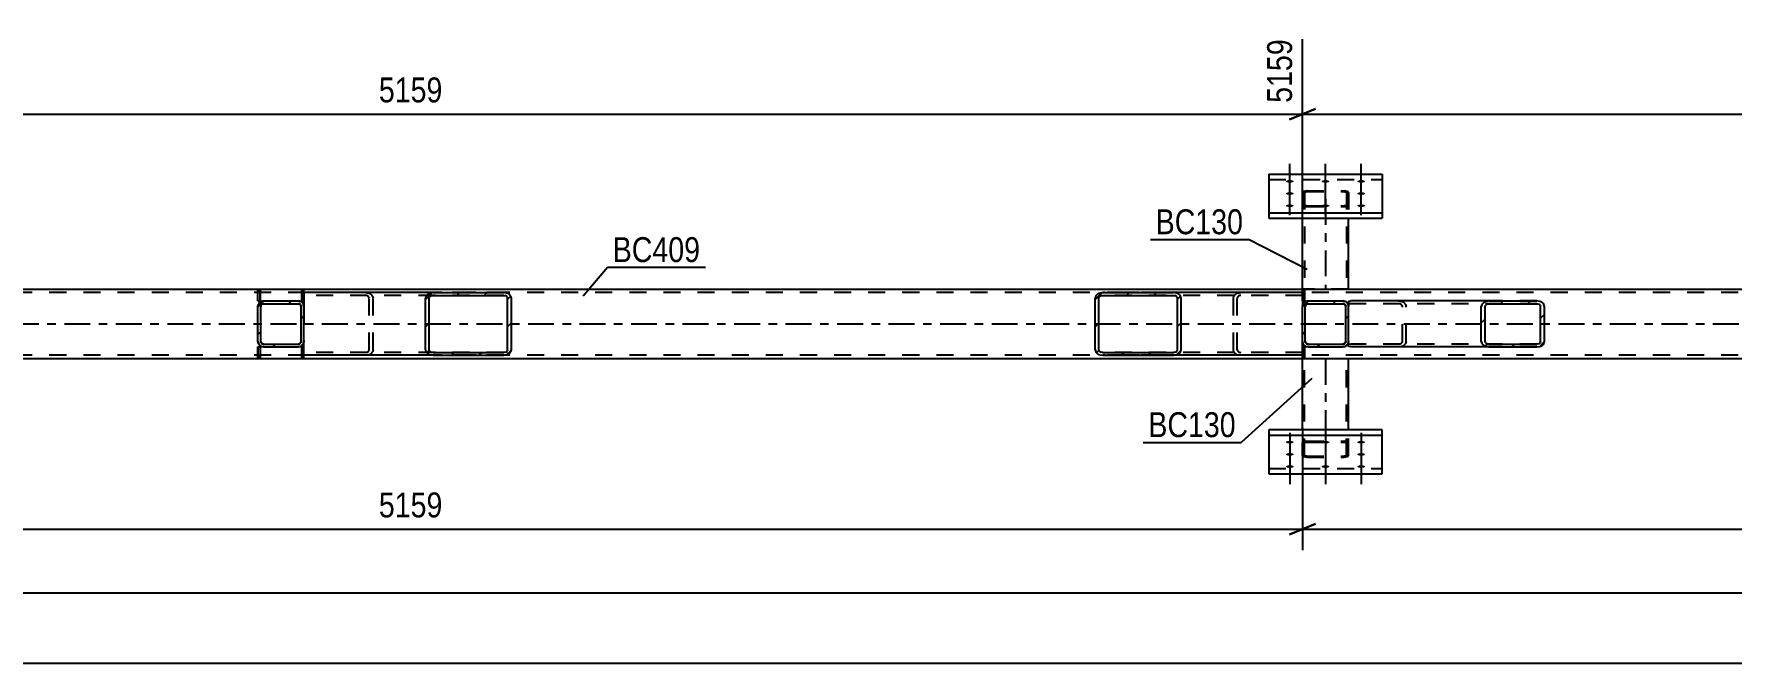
# Model space of a CAD drawing. Header units: millimetres. Extents: x -55 to 786, y -436 to 158.
# Drawn here: x 59.2 to 254.1, y -247.9 to -175.7 of the extents above; entities that cross this region are included whole.
import ezdxf

# ---------------------------------------------------------------- set-up
doc = ezdxf.new("R2010")
doc.units = ezdxf.units.MM
doc.linetypes.add('DXK_LINE_DOT2', pattern=[3.9198, 1.9599, -1.9599])
doc.linetypes.add('DXK_LINE_DOT3', pattern=[5.9187, 2.979, -0.9799, 0.9799, -0.9799])
doc.styles.add('Arial Narrow', font='ARIALN.TTF', dxfattribs={"height": 0.2})

# ---------------------------------------------------------------- blocks, each defined once
blk = doc.blocks.new('Part-761543994-2800 - 2646')
at = {"color": 2, "linetype": 'Continuous'}
for p, q in [((204.9, -221.1), (204.9, -212.95)), ((210.18, -221.1), (210.18, -212.95))]:
    blk.add_line(p, q, dxfattribs=at)
at = {"color": 7, "linetype": 'DXK_LINE_DOT2'}
for p, q in [((210.18, -212.95), (204.9, -212.95)), ((205.14, -224.07), (205.14, -212.95)), ((209.94, -224.07), (209.94, -212.95)), ((204.9, -221.1), (204.9, -224.07)), ((210.18, -224.07), (210.18, -221.1)), ((204.94, -222.53), (204.9, -222.59)), ((204.9, -224.07), (204.9, -222.59)), ((204.9, -224.07), (204.94, -224.13)), ((205.04, -222.47), (204.94, -222.53)), ((204.94, -224.13), (205.04, -224.18)), ((205.2, -222.44), (205.04, -222.47)), ((205.04, -224.18), (205.2, -224.22)), ((205.14, -222.59), (205.16, -222.56)), ((205.16, -224.1), (205.14, -224.07)), ((205.16, -222.56), (205.21, -222.53)), ((205.21, -224.12), (205.16, -224.1)), ((205.38, -222.42), (205.2, -222.44)), ((205.21, -222.53), (205.29, -222.51)), ((205.29, -224.14), (205.21, -224.12)), ((205.29, -222.51), (205.38, -222.51)), ((205.38, -224.15), (205.29, -224.14)), ((205.38, -222.42), (209.7, -222.42)), ((205.38, -222.51), (209.7, -222.51)), ((205.38, -224.15), (209.7, -224.15)), ((209.88, -222.44), (209.7, -222.42)), ((209.7, -222.51), (209.79, -222.51)), ((209.79, -224.14), (209.7, -224.15)), ((209.79, -222.51), (209.87, -222.53)), ((209.87, -224.12), (209.79, -224.14)), ((209.87, -222.53), (209.92, -222.56)), ((209.92, -224.1), (209.87, -224.12)), ((210.04, -222.47), (209.88, -222.44)), ((209.88, -224.22), (210.04, -224.18)), ((209.92, -222.56), (209.94, -222.59)), ((209.94, -224.07), (209.92, -224.1)), ((210.14, -222.53), (210.04, -222.47)), ((210.04, -224.18), (210.14, -224.13)), ((210.18, -222.59), (210.14, -222.53)), ((210.14, -224.13), (210.18, -224.07)), ((205.2, -224.22), (205.38, -224.23)), ((205.38, -224.23), (209.7, -224.23)), ((209.7, -224.23), (209.88, -224.22))]:
    blk.add_line(p, q, dxfattribs=at)
at = {"color": 7, "linetype": 'DXK_LINE_DOT3'}
blk.add_line((207.54, -212.95), (207.54, -223.33), dxfattribs=at)
blk = doc.blocks.new('Part-761543994-2736 - 2646')
at = {"color": 2, "linetype": 'Continuous'}
for p, q in [((204.9, -211.59), (204.9, -211.59)), ((204.9, -211.59), (204.9, -212.79)), ((204.9, -211.59), (205.14, -211.59)), ((205.14, -211.59), (205.14, -211.59)), ((205.14, -211.59), (205.14, -212.79)), ((205.14, -212.79), (204.9, -212.79)), ((205.14, -212.79), (205.14, -212.79))]:
    blk.add_line(p, q, dxfattribs=at)
at = {"color": 7, "linetype": 'DXK_LINE_DOT2'}
for p, q in [((204.9, -212.79), (204.9, -211.59)), ((205.14, -211.59), (205.14, -212.79))]:
    blk.add_line(p, q, dxfattribs=at)
blk = doc.blocks.new('Part-761543994-2728 - 2646')
at = {"color": 2, "linetype": 'Continuous'}
for p, q in [((84.9, -205.11), (84.9, -205.11)), ((84.9, -205.11), (85.14, -205.11)), ((84.9, -206.31), (84.9, -205.11)), ((84.9, -206.31), (85.14, -206.31)), ((85.14, -205.11), (85.14, -205.11)), ((85.14, -206.31), (85.14, -205.11)), ((85.14, -206.31), (85.14, -206.31))]:
    blk.add_line(p, q, dxfattribs=at)
at = {"color": 7, "linetype": 'DXK_LINE_DOT2'}
for p, q in [((84.9, -206.31), (84.9, -205.11)), ((85.14, -205.11), (85.14, -206.31)), ((85.14, -206.31), (85.14, -206.31))]:
    blk.add_line(p, q, dxfattribs=at)
blk = doc.blocks.new('Part-761543994-2664 - 2646')
at = {"color": 2, "linetype": 'Continuous'}
for p, q in [((44.9, -204.95), (666.54, -204.95)), ((661.74, -212.95), (44.9, -212.95))]:
    blk.add_line(p, q, dxfattribs=at)
at = {"color": 7, "linetype": 'DXK_LINE_DOT2'}
for p, q in [((666.54, -205.35), (44.9, -205.35)), ((666.54, -212.55), (44.9, -212.55))]:
    blk.add_line(p, q, dxfattribs=at)
at = {"color": 7, "linetype": 'DXK_LINE_DOT3'}
blk.add_line((44.9, -208.95), (666.54, -208.95), dxfattribs=at)
blk = doc.blocks.new('Part-761543994-2737 - 2646')
at = {"color": 2, "linetype": 'Continuous'}
for p, q in [((204.9, -205.11), (204.9, -205.11)), ((204.9, -205.11), (205.14, -205.11)), ((204.9, -206.31), (204.9, -205.11)), ((204.9, -206.31), (205.14, -206.31)), ((205.14, -205.11), (205.14, -205.11)), ((205.14, -206.31), (205.14, -205.11)), ((205.14, -206.31), (205.14, -206.31))]:
    blk.add_line(p, q, dxfattribs=at)
at = {"color": 7, "linetype": 'DXK_LINE_DOT2'}
for p, q in [((204.9, -206.31), (204.9, -205.11)), ((205.14, -205.11), (205.14, -206.31)), ((205.14, -206.31), (205.14, -206.31))]:
    blk.add_line(p, q, dxfattribs=at)
blk = doc.blocks.new('Bolt-761543994-2748 - 2646')
at = {"linetype": 'Continuous'}
for points in [[(203.44, -222.38), (203.53, -222.38), (203.62, -222.39), (203.7, -222.41), (203.77, -222.43), (203.82, -222.45), (203.86, -222.48), (203.88, -222.51), (203.88, -222.54), (203.86, -222.57), (203.82, -222.6), (203.77, -222.63), (203.7, -222.65), (203.62, -222.66), (203.53, -222.67), (203.44, -222.68), (203.35, -222.67), (203.26, -222.66), (203.18, -222.65), (203.11, -222.63), (203.06, -222.6), (203.02, -222.57), (203, -222.54), (203, -222.51), (203.02, -222.48), (203.06, -222.45), (203.11, -222.43), (203.18, -222.41), (203.26, -222.39), (203.35, -222.38)], [(203.44, -223.78), (203.53, -223.78), (203.62, -223.79), (203.7, -223.81), (203.77, -223.83), (203.82, -223.85), (203.86, -223.88), (203.88, -223.91), (203.88, -223.94), (203.86, -223.98), (203.82, -224), (203.77, -224.03), (203.7, -224.05), (203.62, -224.07), (203.53, -224.08), (203.44, -224.08), (203.35, -224.08), (203.26, -224.07), (203.18, -224.05), (203.11, -224.03), (203.06, -224), (203.02, -223.98), (203, -223.94), (203, -223.91), (203.02, -223.88), (203.06, -223.85), (203.11, -223.83), (203.18, -223.81), (203.26, -223.79), (203.35, -223.78)], [(207.54, -222.38), (207.63, -222.38), (207.72, -222.39), (207.8, -222.41), (207.87, -222.43), (207.92, -222.45), (207.96, -222.48), (207.98, -222.51), (207.98, -222.54), (207.96, -222.57), (207.92, -222.6), (207.87, -222.63), (207.8, -222.65), (207.72, -222.66), (207.63, -222.67), (207.54, -222.68), (207.45, -222.67), (207.36, -222.66), (207.28, -222.65), (207.21, -222.63), (207.16, -222.6), (207.12, -222.57), (207.1, -222.54), (207.1, -222.51), (207.12, -222.48), (207.16, -222.45), (207.21, -222.43), (207.28, -222.41), (207.36, -222.39), (207.45, -222.38)], [(211.64, -222.38), (211.73, -222.38), (211.82, -222.39), (211.9, -222.41), (211.97, -222.43), (212.02, -222.45), (212.06, -222.48), (212.08, -222.51), (212.08, -222.54), (212.06, -222.57), (212.02, -222.6), (211.97, -222.63), (211.9, -222.65), (211.82, -222.66), (211.73, -222.67), (211.64, -222.68), (211.55, -222.67), (211.46, -222.66), (211.38, -222.65), (211.31, -222.63), (211.26, -222.6), (211.22, -222.57), (211.2, -222.54), (211.2, -222.51), (211.22, -222.48), (211.26, -222.45), (211.31, -222.43), (211.38, -222.41), (211.46, -222.39), (211.55, -222.38)], [(211.64, -223.78), (211.73, -223.78), (211.82, -223.79), (211.9, -223.81), (211.97, -223.83), (212.02, -223.85), (212.06, -223.88), (212.08, -223.91), (212.08, -223.94), (212.06, -223.98), (212.02, -224), (211.97, -224.03), (211.9, -224.05), (211.82, -224.07), (211.73, -224.08), (211.64, -224.08), (211.55, -224.08), (211.46, -224.07), (211.38, -224.05), (211.31, -224.03), (211.26, -224), (211.22, -223.98), (211.2, -223.94), (211.2, -223.91), (211.22, -223.88), (211.26, -223.85), (211.31, -223.83), (211.38, -223.81), (211.46, -223.79), (211.55, -223.78)], [(203.44, -225.18), (203.53, -225.18), (203.62, -225.19), (203.7, -225.21), (203.77, -225.23), (203.82, -225.26), (203.86, -225.28), (203.88, -225.32), (203.88, -225.35), (203.86, -225.38), (203.82, -225.41), (203.77, -225.43), (203.7, -225.45), (203.62, -225.47), (203.53, -225.48), (203.44, -225.48), (203.35, -225.48), (203.26, -225.47), (203.18, -225.45), (203.11, -225.43), (203.06, -225.41), (203.02, -225.38), (203, -225.35), (203, -225.32), (203.02, -225.28), (203.06, -225.26), (203.11, -225.23), (203.18, -225.21), (203.26, -225.19), (203.35, -225.18)], [(207.54, -225.18), (207.63, -225.18), (207.72, -225.19), (207.8, -225.21), (207.87, -225.23), (207.92, -225.26), (207.96, -225.28), (207.98, -225.32), (207.98, -225.35), (207.96, -225.38), (207.92, -225.41), (207.87, -225.43), (207.8, -225.45), (207.72, -225.47), (207.63, -225.48), (207.54, -225.48), (207.45, -225.48), (207.36, -225.47), (207.28, -225.45), (207.21, -225.43), (207.16, -225.41), (207.12, -225.38), (207.1, -225.35), (207.1, -225.32), (207.12, -225.28), (207.16, -225.26), (207.21, -225.23), (207.28, -225.21), (207.36, -225.19), (207.45, -225.18)], [(211.64, -225.18), (211.73, -225.18), (211.82, -225.19), (211.9, -225.21), (211.97, -225.23), (212.02, -225.26), (212.06, -225.28), (212.08, -225.32), (212.08, -225.35), (212.06, -225.38), (212.02, -225.41), (211.97, -225.43), (211.9, -225.45), (211.82, -225.47), (211.73, -225.48), (211.64, -225.48), (211.55, -225.48), (211.46, -225.47), (211.38, -225.45), (211.31, -225.43), (211.26, -225.41), (211.22, -225.38), (211.2, -225.35), (211.2, -225.32), (211.22, -225.28), (211.26, -225.26), (211.31, -225.23), (211.38, -225.21), (211.46, -225.19), (211.55, -225.18)]]:
    blk.add_hatch(color=1, dxfattribs=at).paths.add_polyline_path(points)
at = {"color": 1, "linetype": 'Continuous'}
for p, q in [((203.44, -221.44), (203.44, -224.56)), ((207.54, -221.44), (207.54, -224.56)), ((211.64, -221.44), (211.64, -224.56)), ((203.44, -222.84), (203.44, -225.96)), ((211.64, -222.84), (211.64, -225.96)), ((203.44, -224.24), (203.44, -227.36)), ((207.54, -224.24), (207.54, -227.36)), ((211.64, -224.24), (211.64, -227.36))]:
    blk.add_line(p, q, dxfattribs=at)
blk = doc.blocks.new('Part-761543994-2764 - 2646')
at = {"linetype": 'Continuous'}
h = blk.add_hatch(dxfattribs=at)
h.set_pattern_fill('', scale=0.7, style=0, pattern_type=0)
h.set_pattern_definition([(45, (89.7856, -211.5457), (-1.57154, 1.57154), [])])
h.paths.add_polyline_path([(89.54, -211.59), (89.79, -211.55), (89.99, -211.41), (90.13, -211.2), (90.18, -210.95), (90.18, -206.95), (90.13, -206.71), (89.99, -206.5), (89.79, -206.36), (89.54, -206.31), (85.54, -206.31), (85.3, -206.36), (85.09, -206.5), (84.95, -206.71), (84.9, -206.95), (84.9, -210.95), (84.95, -211.2), (85.09, -211.41), (85.3, -211.55), (85.54, -211.59)])
h.paths.add_polyline_path([(85.42, -211.25), (85.31, -211.18), (85.24, -211.08), (85.22, -210.95), (85.22, -206.95), (85.24, -206.83), (85.31, -206.73), (85.42, -206.66), (85.54, -206.63), (89.54, -206.63), (89.66, -206.66), (89.77, -206.73), (89.84, -206.83), (89.86, -206.95), (89.86, -210.95), (89.84, -211.08), (89.77, -211.18), (89.66, -211.25), (89.54, -211.27), (85.54, -211.27)])
at = {"color": 7, "linetype": 'DXK_LINE_DOT2'}
for p, q in [((85.3, -206.36), (85.54, -206.31)), ((85.54, -206.63), (85.42, -206.66)), ((85.54, -206.31), (89.54, -206.31)), ((85.54, -206.63), (89.54, -206.63)), ((89.54, -206.31), (89.79, -206.36)), ((89.66, -206.66), (89.54, -206.63)), ((84.9, -206.95), (84.95, -206.71)), ((84.9, -210.95), (84.9, -206.95)), ((85.24, -206.83), (85.22, -206.95)), ((85.22, -210.95), (85.22, -206.95)), ((89.86, -206.95), (89.84, -206.83)), ((89.86, -210.95), (89.86, -206.95)), ((90.13, -206.71), (90.18, -206.95)), ((90.18, -210.95), (90.18, -206.95)), ((84.95, -211.2), (84.9, -210.95)), ((85.22, -210.95), (85.24, -211.08)), ((85.54, -211.59), (85.3, -211.55)), ((85.42, -211.25), (85.54, -211.27)), ((85.54, -211.27), (89.54, -211.27)), ((85.54, -211.59), (89.54, -211.59)), ((89.54, -211.27), (89.66, -211.25)), ((89.79, -211.55), (89.54, -211.59)), ((89.84, -211.08), (89.86, -210.95)), ((90.18, -210.95), (90.13, -211.2))]:
    blk.add_line(p, q, dxfattribs=at)
at = {"color": 2, "linetype": 'Continuous'}
for p, q in [((85.54, -206.31), (85.3, -206.36)), ((85.42, -206.66), (85.54, -206.63)), ((85.54, -206.31), (89.54, -206.31)), ((85.54, -206.63), (89.54, -206.63)), ((89.79, -206.36), (89.54, -206.31)), ((89.54, -206.63), (89.66, -206.66)), ((84.95, -206.71), (84.9, -206.95)), ((84.9, -210.95), (84.9, -206.95)), ((85.22, -206.95), (85.24, -206.83)), ((85.22, -210.95), (85.22, -206.95)), ((89.84, -206.83), (89.86, -206.95)), ((89.86, -210.95), (89.86, -206.95)), ((90.18, -206.95), (90.13, -206.71)), ((90.18, -210.95), (90.18, -206.95)), ((84.9, -210.95), (84.95, -211.2)), ((85.24, -211.08), (85.22, -210.95)), ((85.3, -211.55), (85.54, -211.59)), ((85.54, -211.27), (85.42, -211.25)), ((85.54, -211.27), (89.54, -211.27)), ((85.54, -211.59), (89.54, -211.59)), ((89.66, -211.25), (89.54, -211.27)), ((89.54, -211.59), (89.79, -211.55)), ((89.86, -210.95), (89.84, -211.08)), ((90.13, -211.2), (90.18, -210.95))]:
    blk.add_line(p, q, dxfattribs=at)
at = {"color": 7, "linetype": 'DXK_LINE_DOT2'}
for centre, radius, start, end in [((85.54, -206.95), 0.64, 112.5, 157.5), ((85.54, -206.95), 0.32, 112.5, 157.5), ((89.54, -206.95), 0.32, 22.5, 67.5), ((89.54, -206.95), 0.64, 22.5, 67.5), ((85.54, -210.95), 0.64, 202.5, 247.5), ((85.54, -210.95), 0.32, 202.5, 247.5), ((89.54, -210.95), 0.32, 292.5, 337.5), ((89.54, -210.95), 0.64, 292.5, 337.5)]:
    blk.add_arc(centre, radius, start, end, dxfattribs=at)
at = {"color": 2, "linetype": 'Continuous'}
for centre, radius, start, end in [((85.54, -206.95), 0.64, 112.5, 157.5), ((85.54, -206.95), 0.32, 112.5, 157.5), ((89.54, -206.95), 0.32, 22.5, 67.5), ((89.54, -206.95), 0.64, 22.5, 67.5), ((85.54, -210.95), 0.64, 202.5, 247.5), ((85.54, -210.95), 0.32, 202.5, 247.5), ((89.54, -210.95), 0.32, 292.5, 337.5), ((89.54, -210.95), 0.64, 292.5, 337.5)]:
    blk.add_arc(centre, radius, start, end, dxfattribs=at)
blk = doc.blocks.new('Part-761543994-2765 - 2646')
at = {"linetype": 'Continuous'}
h = blk.add_hatch(dxfattribs=at)
h.set_pattern_fill('', scale=0.7, style=0, pattern_type=0)
h.set_pattern_definition([(45, (209.7856, -211.5457), (-1.57154, 1.57154), [])])
h.paths.add_polyline_path([(209.54, -211.59), (209.79, -211.55), (209.99, -211.41), (210.13, -211.2), (210.18, -210.95), (210.18, -206.95), (210.13, -206.71), (209.99, -206.5), (209.79, -206.36), (209.54, -206.31), (205.54, -206.31), (205.3, -206.36), (205.09, -206.5), (204.95, -206.71), (204.9, -206.95), (204.9, -210.95), (204.95, -211.2), (205.09, -211.41), (205.3, -211.55), (205.54, -211.59)])
h.paths.add_polyline_path([(205.42, -211.25), (205.31, -211.18), (205.24, -211.08), (205.22, -210.95), (205.22, -206.95), (205.24, -206.83), (205.31, -206.73), (205.42, -206.66), (205.54, -206.63), (209.54, -206.63), (209.66, -206.66), (209.77, -206.73), (209.84, -206.83), (209.86, -206.95), (209.86, -210.95), (209.84, -211.08), (209.77, -211.18), (209.66, -211.25), (209.54, -211.27), (205.54, -211.27)])
at = {"color": 7, "linetype": 'DXK_LINE_DOT2'}
for p, q in [((205.3, -206.36), (205.54, -206.31)), ((205.54, -206.63), (205.42, -206.66)), ((205.54, -206.31), (209.54, -206.31)), ((205.54, -206.63), (209.54, -206.63)), ((209.54, -206.31), (209.79, -206.36)), ((209.66, -206.66), (209.54, -206.63)), ((204.9, -206.95), (204.95, -206.71)), ((204.9, -210.95), (204.9, -206.95)), ((205.24, -206.83), (205.22, -206.95)), ((205.22, -210.95), (205.22, -206.95)), ((209.86, -206.95), (209.84, -206.83)), ((209.86, -210.95), (209.86, -206.95)), ((210.13, -206.71), (210.18, -206.95)), ((210.18, -210.95), (210.18, -206.95)), ((204.95, -211.2), (204.9, -210.95)), ((205.22, -210.95), (205.24, -211.08)), ((205.54, -211.59), (205.3, -211.55)), ((205.42, -211.25), (205.54, -211.27)), ((205.54, -211.27), (209.54, -211.27)), ((205.54, -211.59), (209.54, -211.59)), ((209.54, -211.27), (209.66, -211.25)), ((209.79, -211.55), (209.54, -211.59)), ((209.84, -211.08), (209.86, -210.95)), ((210.18, -210.95), (210.13, -211.2))]:
    blk.add_line(p, q, dxfattribs=at)
at = {"color": 2, "linetype": 'Continuous'}
for p, q in [((205.54, -206.31), (205.3, -206.36)), ((205.42, -206.66), (205.54, -206.63)), ((205.54, -206.31), (209.54, -206.31)), ((205.54, -206.63), (209.54, -206.63)), ((209.79, -206.36), (209.54, -206.31)), ((209.54, -206.63), (209.66, -206.66)), ((204.95, -206.71), (204.9, -206.95)), ((204.9, -210.95), (204.9, -206.95)), ((205.22, -206.95), (205.24, -206.83)), ((205.22, -210.95), (205.22, -206.95)), ((209.84, -206.83), (209.86, -206.95)), ((209.86, -210.95), (209.86, -206.95)), ((210.18, -206.95), (210.13, -206.71)), ((210.18, -210.95), (210.18, -206.95)), ((204.9, -210.95), (204.95, -211.2)), ((205.24, -211.08), (205.22, -210.95)), ((205.3, -211.55), (205.54, -211.59)), ((205.54, -211.27), (205.42, -211.25)), ((205.54, -211.27), (209.54, -211.27)), ((205.54, -211.59), (209.54, -211.59)), ((209.66, -211.25), (209.54, -211.27)), ((209.54, -211.59), (209.79, -211.55)), ((209.86, -210.95), (209.84, -211.08)), ((210.13, -211.2), (210.18, -210.95))]:
    blk.add_line(p, q, dxfattribs=at)
at = {"color": 7, "linetype": 'DXK_LINE_DOT2'}
for centre, radius, start, end in [((205.54, -206.95), 0.64, 112.5, 157.5), ((205.54, -206.95), 0.32, 112.5, 157.5), ((209.54, -206.95), 0.32, 22.5, 67.5), ((209.54, -206.95), 0.64, 22.5, 67.5), ((205.54, -210.95), 0.64, 202.5, 247.5), ((205.54, -210.95), 0.32, 202.5, 247.5), ((209.54, -210.95), 0.32, 292.5, 337.5), ((209.54, -210.95), 0.64, 292.5, 337.5)]:
    blk.add_arc(centre, radius, start, end, dxfattribs=at)
at = {"color": 2, "linetype": 'Continuous'}
for centre, radius, start, end in [((205.54, -206.95), 0.64, 112.5, 157.5), ((205.54, -206.95), 0.32, 112.5, 157.5), ((209.54, -206.95), 0.32, 22.5, 67.5), ((209.54, -206.95), 0.64, 22.5, 67.5), ((205.54, -210.95), 0.64, 202.5, 247.5), ((205.54, -210.95), 0.32, 202.5, 247.5), ((209.54, -210.95), 0.32, 292.5, 337.5), ((209.54, -210.95), 0.64, 292.5, 337.5)]:
    blk.add_arc(centre, radius, start, end, dxfattribs=at)
blk = doc.blocks.new('Part-761543994-2774 - 2646')
at = {"color": 7, "linetype": 'DXK_LINE_DOT2'}
for p, q in [((204.94, -193.78), (204.9, -193.84)), ((204.9, -193.84), (204.9, -196.8)), ((205.04, -193.73), (204.94, -193.78)), ((205.2, -193.69), (205.04, -193.73)), ((205.14, -193.84), (205.16, -193.81)), ((205.14, -193.84), (205.14, -204.95)), ((205.16, -193.81), (205.21, -193.78)), ((205.38, -193.68), (205.2, -193.69)), ((205.21, -193.78), (205.29, -193.77)), ((205.29, -193.77), (205.38, -193.76)), ((205.38, -193.68), (209.7, -193.68)), ((205.38, -193.76), (209.7, -193.76)), ((209.88, -193.69), (209.7, -193.68)), ((209.7, -193.76), (209.79, -193.77)), ((209.79, -193.77), (209.87, -193.78)), ((209.87, -193.78), (209.92, -193.81)), ((210.04, -193.73), (209.88, -193.69)), ((209.92, -193.81), (209.94, -193.84)), ((209.94, -193.84), (209.94, -204.95)), ((210.14, -193.78), (210.04, -193.73)), ((210.18, -193.84), (210.14, -193.78)), ((210.18, -193.84), (210.18, -196.8)), ((204.9, -195.32), (204.94, -195.38)), ((204.94, -195.38), (205.04, -195.44)), ((205.04, -195.44), (205.2, -195.47)), ((205.16, -195.35), (205.14, -195.32)), ((205.21, -195.38), (205.16, -195.35)), ((205.2, -195.47), (205.38, -195.48)), ((205.29, -195.4), (205.21, -195.38)), ((205.38, -195.4), (205.29, -195.4)), ((205.38, -195.4), (209.7, -195.4)), ((205.38, -195.48), (209.7, -195.48)), ((209.79, -195.4), (209.7, -195.4)), ((209.7, -195.48), (209.88, -195.47)), ((209.87, -195.38), (209.79, -195.4)), ((209.92, -195.35), (209.87, -195.38)), ((209.88, -195.47), (210.04, -195.44)), ((209.94, -195.32), (209.92, -195.35)), ((210.04, -195.44), (210.14, -195.38)), ((210.14, -195.38), (210.18, -195.32)), ((210.18, -204.95), (204.9, -204.95))]:
    blk.add_line(p, q, dxfattribs=at)
at = {"color": 7, "linetype": 'DXK_LINE_DOT3'}
blk.add_line((207.54, -194.58), (207.54, -204.95), dxfattribs=at)
at = {"color": 2, "linetype": 'Continuous'}
for p, q in [((204.9, -204.95), (204.9, -196.8)), ((210.18, -204.95), (210.18, -196.8))]:
    blk.add_line(p, q, dxfattribs=at)
blk = doc.blocks.new('Part-761543994-2834 - 2646')
at = {"color": 2, "linetype": 'Continuous'}
for p, q in [((201.04, -191.76), (214.04, -191.76)), ((201.04, -191.76), (201.04, -196.8)), ((214.04, -191.76), (214.04, -196.8)), ((201.04, -196.2), (214.04, -196.2)), ((201.04, -196.8), (214.04, -196.8))]:
    blk.add_line(p, q, dxfattribs=at)
at = {"color": 7, "linetype": 'DXK_LINE_DOT2'}
blk.add_line((201.04, -192.36), (214.04, -192.36), dxfattribs=at)
blk = doc.blocks.new('Part-761543994-2729 - 2646')
at = {"color": 2, "linetype": 'Continuous'}
for p, q in [((84.9, -211.59), (84.9, -211.59)), ((84.9, -211.59), (84.9, -212.79)), ((84.9, -211.59), (85.14, -211.59)), ((85.14, -211.59), (85.14, -211.59)), ((85.14, -211.59), (85.14, -212.79)), ((85.14, -212.79), (84.9, -212.79)), ((85.14, -212.79), (85.14, -212.79))]:
    blk.add_line(p, q, dxfattribs=at)
at = {"color": 7, "linetype": 'DXK_LINE_DOT2'}
for p, q in [((84.9, -212.79), (84.9, -211.59)), ((85.14, -211.59), (85.14, -212.79))]:
    blk.add_line(p, q, dxfattribs=at)
blk = doc.blocks.new('Part-761543994-2730 - 2646')
at = {"color": 2, "linetype": 'Continuous'}
for p, q in [((89.94, -212.79), (89.94, -211.59)), ((90.18, -211.59), (89.94, -211.59)), ((89.94, -212.79), (89.94, -211.59)), ((90.18, -212.79), (90.18, -211.59)), ((90.18, -212.79), (89.94, -212.79))]:
    blk.add_line(p, q, dxfattribs=at)
at = {"color": 7, "linetype": 'DXK_LINE_DOT2'}
for p, q in [((89.94, -211.59), (89.94, -211.59)), ((90.18, -212.79), (90.18, -211.59)), ((89.94, -212.79), (89.94, -212.79))]:
    blk.add_line(p, q, dxfattribs=at)
blk = doc.blocks.new('Part-761543994-2731 - 2646')
at = {"color": 2, "linetype": 'Continuous'}
for p, q in [((90.18, -205.11), (89.94, -205.11)), ((89.94, -206.31), (89.94, -205.11)), ((89.94, -206.31), (89.94, -205.11)), ((90.18, -206.31), (89.94, -206.31)), ((90.18, -206.31), (90.18, -205.11))]:
    blk.add_line(p, q, dxfattribs=at)
at = {"color": 7, "linetype": 'DXK_LINE_DOT2'}
for p, q in [((89.94, -205.11), (89.94, -205.11)), ((89.94, -206.31), (89.94, -206.31)), ((90.18, -206.31), (90.18, -205.11))]:
    blk.add_line(p, q, dxfattribs=at)
blk = doc.blocks.new('Bolt-761543994-2753 - 2646')
at = {"linetype": 'Continuous'}
for points in [[(203.44, -192.73), (203.35, -192.72), (203.26, -192.72), (203.18, -192.7), (203.11, -192.68), (203.06, -192.65), (203.02, -192.62), (203, -192.59), (203, -192.56), (203.02, -192.53), (203.06, -192.5), (203.11, -192.48), (203.18, -192.46), (203.26, -192.44), (203.35, -192.43), (203.44, -192.43), (203.53, -192.43), (203.62, -192.44), (203.7, -192.46), (203.77, -192.48), (203.82, -192.5), (203.86, -192.53), (203.88, -192.56), (203.88, -192.59), (203.86, -192.62), (203.82, -192.65), (203.77, -192.68), (203.7, -192.7), (203.62, -192.72), (203.53, -192.72)], [(207.54, -192.73), (207.45, -192.72), (207.36, -192.72), (207.28, -192.7), (207.21, -192.68), (207.16, -192.65), (207.12, -192.62), (207.1, -192.59), (207.1, -192.56), (207.12, -192.53), (207.16, -192.5), (207.21, -192.48), (207.28, -192.46), (207.36, -192.44), (207.45, -192.43), (207.54, -192.43), (207.63, -192.43), (207.72, -192.44), (207.8, -192.46), (207.87, -192.48), (207.92, -192.5), (207.96, -192.53), (207.98, -192.56), (207.98, -192.59), (207.96, -192.62), (207.92, -192.65), (207.87, -192.68), (207.8, -192.7), (207.72, -192.72), (207.63, -192.72)], [(211.64, -192.73), (211.55, -192.72), (211.46, -192.72), (211.38, -192.7), (211.31, -192.68), (211.26, -192.65), (211.22, -192.62), (211.2, -192.59), (211.2, -192.56), (211.22, -192.53), (211.26, -192.5), (211.31, -192.48), (211.38, -192.46), (211.46, -192.44), (211.55, -192.43), (211.64, -192.43), (211.73, -192.43), (211.82, -192.44), (211.9, -192.46), (211.97, -192.48), (212.02, -192.5), (212.06, -192.53), (212.08, -192.56), (212.08, -192.59), (212.06, -192.62), (212.02, -192.65), (211.97, -192.68), (211.9, -192.7), (211.82, -192.72), (211.73, -192.72)], [(203.44, -194.13), (203.35, -194.13), (203.26, -194.12), (203.18, -194.1), (203.11, -194.08), (203.06, -194.06), (203.02, -194.03), (203, -194), (203, -193.96), (203.02, -193.93), (203.06, -193.9), (203.11, -193.88), (203.18, -193.86), (203.26, -193.84), (203.35, -193.83), (203.44, -193.83), (203.53, -193.83), (203.62, -193.84), (203.7, -193.86), (203.77, -193.88), (203.82, -193.9), (203.86, -193.93), (203.88, -193.96), (203.88, -194), (203.86, -194.03), (203.82, -194.06), (203.77, -194.08), (203.7, -194.1), (203.62, -194.12), (203.53, -194.13)], [(211.64, -194.13), (211.55, -194.13), (211.46, -194.12), (211.38, -194.1), (211.31, -194.08), (211.26, -194.06), (211.22, -194.03), (211.2, -194), (211.2, -193.96), (211.22, -193.93), (211.26, -193.9), (211.31, -193.88), (211.38, -193.86), (211.46, -193.84), (211.55, -193.83), (211.64, -193.83), (211.73, -193.83), (211.82, -193.84), (211.9, -193.86), (211.97, -193.88), (212.02, -193.9), (212.06, -193.93), (212.08, -193.96), (212.08, -194), (212.06, -194.03), (212.02, -194.06), (211.97, -194.08), (211.9, -194.1), (211.82, -194.12), (211.73, -194.13)], [(203.44, -195.53), (203.35, -195.53), (203.26, -195.52), (203.18, -195.5), (203.11, -195.48), (203.06, -195.46), (203.02, -195.43), (203, -195.4), (203, -195.37), (203.02, -195.34), (203.06, -195.31), (203.11, -195.28), (203.18, -195.26), (203.26, -195.24), (203.35, -195.23), (203.44, -195.23), (203.53, -195.23), (203.62, -195.24), (203.7, -195.26), (203.77, -195.28), (203.82, -195.31), (203.86, -195.34), (203.88, -195.37), (203.88, -195.4), (203.86, -195.43), (203.82, -195.46), (203.77, -195.48), (203.7, -195.5), (203.62, -195.52), (203.53, -195.53)], [(207.54, -195.53), (207.45, -195.53), (207.36, -195.52), (207.28, -195.5), (207.21, -195.48), (207.16, -195.46), (207.12, -195.43), (207.1, -195.4), (207.1, -195.37), (207.12, -195.34), (207.16, -195.31), (207.21, -195.28), (207.28, -195.26), (207.36, -195.24), (207.45, -195.23), (207.54, -195.23), (207.63, -195.23), (207.72, -195.24), (207.8, -195.26), (207.87, -195.28), (207.92, -195.31), (207.96, -195.34), (207.98, -195.37), (207.98, -195.4), (207.96, -195.43), (207.92, -195.46), (207.87, -195.48), (207.8, -195.5), (207.72, -195.52), (207.63, -195.53)], [(211.64, -195.53), (211.55, -195.53), (211.46, -195.52), (211.38, -195.5), (211.31, -195.48), (211.26, -195.46), (211.22, -195.43), (211.2, -195.4), (211.2, -195.37), (211.22, -195.34), (211.26, -195.31), (211.31, -195.28), (211.38, -195.26), (211.46, -195.24), (211.55, -195.23), (211.64, -195.23), (211.73, -195.23), (211.82, -195.24), (211.9, -195.26), (211.97, -195.28), (212.02, -195.31), (212.06, -195.34), (212.08, -195.37), (212.08, -195.4), (212.06, -195.43), (212.02, -195.46), (211.97, -195.48), (211.9, -195.5), (211.82, -195.52), (211.73, -195.53)]]:
    blk.add_hatch(color=1, dxfattribs=at).paths.add_polyline_path(points)
at = {"color": 1, "linetype": 'Continuous'}
for p, q in [((203.44, -193.67), (203.44, -190.55)), ((207.54, -193.67), (207.54, -190.55)), ((211.64, -193.67), (211.64, -190.55)), ((203.44, -195.07), (203.44, -191.95)), ((211.64, -195.07), (211.64, -191.95)), ((203.44, -196.47), (203.44, -193.35)), ((207.54, -196.47), (207.54, -193.35)), ((211.64, -196.47), (211.64, -193.35))]:
    blk.add_line(p, q, dxfattribs=at)
blk = doc.blocks.new('Part-761543994-2755 - 2646')
at = {"linetype": 'Continuous'}
h = blk.add_hatch(dxfattribs=at)
h.set_pattern_fill('', scale=0.7, style=0, pattern_type=0)
h.set_pattern_definition([(45, (113.4683, -212.5057), (-1.57154, 1.57154), [])])
h.paths.add_polyline_path([(113.13, -212.55), (113.47, -212.51), (113.75, -212.37), (113.94, -212.16), (114.01, -211.91), (114.01, -205.99), (113.94, -205.75), (113.75, -205.54), (113.47, -205.4), (113.13, -205.35), (105.01, -205.35), (104.67, -205.4), (104.38, -205.54), (104.19, -205.75), (104.13, -205.99), (104.13, -211.91), (104.19, -212.16), (104.38, -212.37), (104.67, -212.51), (105.01, -212.55)])
h.paths.add_polyline_path([(104.84, -212.21), (104.69, -212.14), (104.6, -212.04), (104.57, -211.91), (104.57, -205.99), (104.6, -205.87), (104.69, -205.77), (104.84, -205.7), (105.01, -205.67), (113.13, -205.67), (113.3, -205.7), (113.44, -205.77), (113.54, -205.87), (113.57, -205.99), (113.57, -211.91), (113.54, -212.04), (113.44, -212.14), (113.3, -212.21), (113.13, -212.23), (105.01, -212.23)])
at = {"color": 2, "linetype": 'Continuous'}
for p, q in [((105.01, -205.35), (90.18, -205.35)), ((90.18, -206.31), (90.18, -206.95)), ((104.19, -205.75), (104.13, -205.99)), ((104.13, -211.91), (104.13, -205.99)), ((104.57, -205.99), (104.6, -205.87)), ((104.57, -211.91), (104.57, -205.99)), ((105.01, -205.35), (104.67, -205.4)), ((104.84, -205.7), (105.01, -205.67)), ((105.01, -205.35), (113.13, -205.35)), ((105.01, -205.67), (113.13, -205.67)), ((113.47, -205.4), (113.13, -205.35)), ((113.13, -205.67), (113.3, -205.7)), ((113.54, -205.87), (113.57, -205.99)), ((113.57, -211.91), (113.57, -205.99)), ((114.01, -205.99), (113.94, -205.75)), ((114.01, -211.91), (114.01, -205.99)), ((90.18, -211.59), (90.18, -210.95)), ((104.13, -211.91), (104.19, -212.16)), ((104.6, -212.04), (104.57, -211.91)), ((104.67, -212.51), (105.01, -212.55)), ((105.01, -212.23), (104.84, -212.21)), ((105.01, -212.23), (113.13, -212.23)), ((113.3, -212.21), (113.13, -212.23)), ((113.13, -212.55), (113.47, -212.51)), ((113.57, -211.91), (113.54, -212.04)), ((113.94, -212.16), (114.01, -211.91)), ((105.01, -212.55), (90.18, -212.55)), ((105.01, -212.55), (113.13, -212.55))]:
    blk.add_line(p, q, dxfattribs=at)
at = {"color": 7, "linetype": 'DXK_LINE_DOT2'}
for p, q in [((90.18, -205.35), (90.18, -206.31)), ((113.13, -205.67), (90.18, -205.67)), ((97.25, -205.35), (97.58, -205.4)), ((97.41, -205.7), (97.25, -205.67)), ((97.69, -205.99), (97.65, -205.87)), ((97.69, -211.91), (97.69, -205.99)), ((98.06, -205.75), (98.13, -205.99)), ((98.13, -211.91), (98.13, -205.99)), ((113.13, -205.35), (105.01, -205.35)), ((90.18, -206.95), (90.18, -210.95)), ((90.18, -211.91), (90.18, -211.59)), ((90.18, -212.55), (90.18, -211.91)), ((113.13, -212.23), (90.18, -212.23)), ((97.25, -212.23), (97.41, -212.21)), ((97.58, -212.51), (97.25, -212.55)), ((97.65, -212.04), (97.69, -211.91)), ((98.13, -211.91), (98.06, -212.16)), ((113.13, -212.55), (105.01, -212.55))]:
    blk.add_line(p, q, dxfattribs=at)
for centre, radius, start, end in [((97.31, -206.09), 0.401, 32.4104, 75.4453), ((97.38, -206.18), 0.802, 32.4104, 75.4453), ((97.31, -211.82), 0.401, 284.5547, 327.5896), ((97.38, -211.73), 0.802, 284.5547, 327.5896)]:
    blk.add_arc(centre, radius, start, end, dxfattribs=at)
at = {"color": 2, "linetype": 'Continuous'}
for centre, radius, start, end in [((104.87, -206.18), 0.802, 104.5547, 147.5896), ((104.94, -206.09), 0.401, 104.5547, 147.5896), ((113.2, -206.09), 0.401, 32.4104, 75.4453), ((113.27, -206.18), 0.802, 32.4104, 75.4453), ((104.87, -211.73), 0.802, 212.4104, 255.4453), ((104.94, -211.82), 0.401, 212.4104, 255.4453), ((113.2, -211.82), 0.401, 284.5547, 327.5896), ((113.27, -211.73), 0.802, 284.5547, 327.5896)]:
    blk.add_arc(centre, radius, start, end, dxfattribs=at)
blk = doc.blocks.new('Part-761543994-2756 - 2646')
at = {"linetype": 'Continuous'}
h = blk.add_hatch(dxfattribs=at)
h.set_pattern_fill('', scale=0.7, style=0, pattern_type=0)
h.set_pattern_definition([(45, (232.1504, -211.5457), (-1.57154, 1.57154), [])])
h.paths.add_polyline_path([(231.81, -211.59), (232.15, -211.55), (232.44, -211.41), (232.63, -211.2), (232.69, -210.95), (232.69, -206.95), (232.63, -206.71), (232.44, -206.5), (232.15, -206.36), (231.81, -206.31), (226.32, -206.31), (225.99, -206.36), (225.7, -206.5), (225.51, -206.71), (225.44, -206.95), (225.44, -210.95), (225.51, -211.2), (225.7, -211.41), (225.99, -211.55), (226.32, -211.59)])
h.paths.add_polyline_path([(226.16, -211.25), (226.01, -211.18), (225.92, -211.08), (225.88, -210.95), (225.88, -206.95), (225.92, -206.83), (226.01, -206.73), (226.16, -206.66), (226.32, -206.63), (231.81, -206.63), (231.98, -206.66), (232.12, -206.73), (232.22, -206.83), (232.25, -206.95), (232.25, -210.95), (232.22, -211.08), (232.12, -211.18), (231.98, -211.25), (231.81, -211.27), (226.32, -211.27)])
at = {"color": 2, "linetype": 'Continuous'}
for p, q in [((210.18, -206.35), (210.44, -206.31)), ((210.18, -206.35), (210.18, -206.95)), ((226.32, -206.31), (210.44, -206.31)), ((226.32, -206.31), (225.99, -206.36)), ((226.16, -206.66), (226.32, -206.63)), ((226.32, -206.31), (231.81, -206.31)), ((226.32, -206.63), (231.81, -206.63)), ((232.15, -206.36), (231.81, -206.31)), ((231.81, -206.63), (231.98, -206.66)), ((225.51, -206.71), (225.44, -206.95)), ((225.44, -210.95), (225.44, -206.95)), ((225.88, -206.95), (225.92, -206.83)), ((225.88, -210.95), (225.88, -206.95)), ((232.22, -206.83), (232.25, -206.95)), ((232.25, -210.95), (232.25, -206.95)), ((232.69, -206.95), (232.63, -206.71)), ((232.69, -210.95), (232.69, -206.95)), ((210.18, -211.55), (210.18, -210.95)), ((210.18, -211.56), (210.18, -211.55)), ((210.44, -211.59), (210.18, -211.56)), ((226.32, -211.59), (210.44, -211.59)), ((225.44, -210.95), (225.51, -211.2)), ((225.92, -211.08), (225.88, -210.95)), ((225.99, -211.55), (226.32, -211.59)), ((226.32, -211.27), (226.16, -211.25)), ((226.32, -211.27), (231.81, -211.27)), ((226.32, -211.59), (231.81, -211.59)), ((231.98, -211.25), (231.81, -211.27)), ((231.81, -211.59), (232.15, -211.55)), ((232.25, -210.95), (232.22, -211.08)), ((232.63, -211.2), (232.69, -210.95))]:
    blk.add_line(p, q, dxfattribs=at)
at = {"color": 7, "linetype": 'DXK_LINE_DOT2'}
for p, q in [((210.18, -206.35), (210.18, -206.7)), ((210.27, -206.66), (210.18, -206.7)), ((210.44, -206.63), (210.27, -206.66)), ((231.81, -206.63), (210.44, -206.63)), ((215.93, -206.31), (216.26, -206.36)), ((216.1, -206.66), (215.93, -206.63)), ((231.81, -206.31), (226.32, -206.31)), ((210.18, -211.41), (210.18, -206.95)), ((216.37, -206.95), (216.33, -206.83)), ((216.37, -210.95), (216.37, -206.95)), ((216.74, -206.71), (216.81, -206.95)), ((216.81, -210.95), (216.81, -206.95)), ((210.18, -211.21), (210.27, -211.25)), ((210.27, -211.25), (210.44, -211.27)), ((231.81, -211.27), (210.44, -211.27)), ((215.93, -211.27), (216.1, -211.25)), ((216.26, -211.55), (215.93, -211.59)), ((216.33, -211.08), (216.37, -210.95)), ((216.81, -210.95), (216.74, -211.2)), ((231.81, -211.59), (226.32, -211.59))]:
    blk.add_line(p, q, dxfattribs=at)
for centre, radius, start, end in [((216, -207.05), 0.401, 32.4104, 75.4453), ((216.06, -207.14), 0.802, 32.4104, 75.4453), ((216, -210.86), 0.401, 284.5547, 327.5896), ((216.06, -210.77), 0.802, 284.5547, 327.5896)]:
    blk.add_arc(centre, radius, start, end, dxfattribs=at)
at = {"color": 2, "linetype": 'Continuous'}
for centre, radius, start, end in [((226.19, -207.14), 0.802, 104.5547, 147.5896), ((226.26, -207.05), 0.401, 104.5547, 147.5896), ((231.88, -207.05), 0.401, 32.4104, 75.4453), ((231.95, -207.14), 0.802, 32.4104, 75.4453), ((226.19, -210.77), 0.802, 212.4104, 255.4453), ((226.26, -210.86), 0.401, 212.4104, 255.4453), ((231.88, -210.86), 0.401, 284.5547, 327.5896), ((231.95, -210.77), 0.802, 284.5547, 327.5896)]:
    blk.add_arc(centre, radius, start, end, dxfattribs=at)
blk = doc.blocks.new('Part-761543994-2782 - 2646')
at = {"linetype": 'Continuous'}
h = blk.add_hatch(dxfattribs=at)
h.set_pattern_fill('', scale=0.7, style=0, pattern_type=0)
h.set_pattern_definition([(45, (190.412, -212.5057), (-1.57154, 1.57154), [])])
h.paths.add_polyline_path([(190.08, -212.55), (190.41, -212.51), (190.7, -212.37), (190.89, -212.16), (190.95, -211.91), (190.95, -205.99), (190.89, -205.75), (190.7, -205.54), (190.41, -205.4), (190.08, -205.35), (181.95, -205.35), (181.61, -205.4), (181.33, -205.54), (181.14, -205.75), (181.07, -205.99), (181.07, -211.91), (181.14, -212.16), (181.33, -212.37), (181.61, -212.51), (181.95, -212.55)])
h.paths.add_polyline_path([(181.78, -212.21), (181.64, -212.14), (181.54, -212.04), (181.51, -211.91), (181.51, -205.99), (181.54, -205.87), (181.64, -205.77), (181.78, -205.7), (181.95, -205.67), (190.08, -205.67), (190.24, -205.7), (190.39, -205.77), (190.48, -205.87), (190.52, -205.99), (190.52, -211.91), (190.48, -212.04), (190.39, -212.14), (190.24, -212.21), (190.08, -212.23), (181.95, -212.23)])
at = {"color": 2, "linetype": 'Continuous'}
for p, q in [((181.14, -205.75), (181.07, -205.99)), ((181.07, -211.91), (181.07, -205.99)), ((181.51, -205.99), (181.54, -205.87)), ((181.51, -211.91), (181.51, -205.99)), ((181.95, -205.35), (181.61, -205.4)), ((181.78, -205.7), (181.95, -205.67)), ((181.95, -205.35), (190.08, -205.35)), ((181.95, -205.67), (190.08, -205.67)), ((204.9, -205.35), (190.08, -205.35)), ((190.41, -205.4), (190.08, -205.35)), ((190.08, -205.67), (190.24, -205.7)), ((190.48, -205.87), (190.52, -205.99)), ((190.52, -211.91), (190.52, -205.99)), ((190.95, -205.99), (190.89, -205.75)), ((190.95, -211.91), (190.95, -205.99)), ((204.9, -206.31), (204.9, -206.95)), ((181.07, -211.91), (181.14, -212.16)), ((181.54, -212.04), (181.51, -211.91)), ((181.61, -212.51), (181.95, -212.55)), ((181.95, -212.23), (181.78, -212.21)), ((181.95, -212.23), (190.08, -212.23)), ((190.24, -212.21), (190.08, -212.23)), ((190.08, -212.55), (190.41, -212.51)), ((190.52, -211.91), (190.48, -212.04)), ((190.89, -212.16), (190.95, -211.91)), ((204.9, -211.59), (204.9, -210.95)), ((181.95, -212.55), (190.08, -212.55)), ((204.9, -212.55), (190.08, -212.55))]:
    blk.add_line(p, q, dxfattribs=at)
at = {"color": 7, "linetype": 'DXK_LINE_DOT2'}
for p, q in [((190.08, -205.35), (181.95, -205.35)), ((204.9, -205.67), (181.95, -205.67)), ((196.96, -205.99), (197.02, -205.75)), ((196.96, -211.91), (196.96, -205.99)), ((197.43, -205.87), (197.4, -205.99)), ((197.4, -211.91), (197.4, -205.99)), ((197.5, -205.4), (197.83, -205.35)), ((197.83, -205.67), (197.67, -205.7)), ((204.9, -205.35), (204.9, -205.35)), ((204.9, -205.35), (204.9, -205.35)), ((204.9, -205.35), (204.9, -206.31)), ((204.9, -210.95), (204.9, -206.95)), ((204.9, -212.23), (181.95, -212.23)), ((197.02, -212.16), (196.96, -211.91)), ((197.4, -211.91), (197.43, -212.04)), ((197.83, -212.55), (197.5, -212.51)), ((197.67, -212.21), (197.83, -212.23)), ((204.9, -211.91), (204.9, -211.59)), ((204.9, -212.55), (204.9, -211.91)), ((190.08, -212.55), (181.95, -212.55)), ((204.9, -212.55), (204.9, -212.55)), ((204.9, -212.55), (204.9, -212.55))]:
    blk.add_line(p, q, dxfattribs=at)
at = {"color": 2, "linetype": 'Continuous'}
for centre, radius, start, end in [((181.81, -206.18), 0.802, 104.5547, 147.5895), ((181.88, -206.09), 0.401, 104.5547, 147.5895), ((190.14, -206.09), 0.401, 32.4105, 75.4453), ((190.21, -206.18), 0.802, 32.4105, 75.4453), ((181.81, -211.73), 0.802, 212.4105, 255.4453), ((181.88, -211.82), 0.401, 212.4105, 255.4453), ((190.14, -211.82), 0.401, 284.5547, 327.5895), ((190.21, -211.73), 0.802, 284.5547, 327.5895)]:
    blk.add_arc(centre, radius, start, end, dxfattribs=at)
at = {"color": 7, "linetype": 'DXK_LINE_DOT2'}
for centre, radius, start, end in [((197.7, -206.18), 0.802, 104.5547, 147.5895), ((197.77, -206.09), 0.401, 104.5547, 147.5895), ((197.7, -211.73), 0.802, 212.4105, 255.4453), ((197.77, -211.82), 0.401, 212.4105, 255.4453)]:
    blk.add_arc(centre, radius, start, end, dxfattribs=at)
blk = doc.blocks.new('Part-761543994-2825 - 2646')
at = {"color": 2, "linetype": 'Continuous'}
for p, q in [((214.04, -221.1), (201.04, -221.1)), ((201.04, -221.1), (201.04, -226.15)), ((201.04, -221.71), (214.04, -221.71)), ((214.04, -226.15), (214.04, -221.1)), ((201.04, -226.15), (214.04, -226.15))]:
    blk.add_line(p, q, dxfattribs=at)
at = {"color": 7, "linetype": 'DXK_LINE_DOT2'}
blk.add_line((201.04, -225.55), (214.04, -225.55), dxfattribs=at)
blk = doc.blocks.new('StraightDimension-761543994-14634 - 2646')
at = {"color": 7, "linetype": 'Continuous'}
for p, q in [((204.9, -199.01), (204.9, -176.25)), ((206.4, -184.26), (203.4, -185.46)), ((204.9, -184.86), (444.9, -184.86))]:
    blk.add_line(p, q, dxfattribs=at)
blk = doc.blocks.new('StraightDimension-761543994-14635 - 2646')
at = {"color": 7, "linetype": 'Continuous'}
for p, q in [((204.9, -199.01), (204.9, -176.25)), ((0, -184.86), (204.9, -184.86)), ((203.4, -185.46), (206.4, -184.26))]:
    blk.add_line(p, q, dxfattribs=at)
at = {"color": 0, "linetype": 'Continuous'}
blk.add_wipeout([(204.3, -175.65), (200.1, -175.65), (200.1, -184.16), (204.3, -184.16)], dxfattribs=at)
at = {"color": 0}
blk.add_wipeout([(106.71, -184.11), (106.71, -179.91), (98.19, -179.91), (98.19, -184.11)], dxfattribs=at)
at = {"color": 3, "linetype": 'Continuous', "style": 'Arial Narrow'}
blk.add_text('5159', height=2.863, rotation=90.0002, dxfattribs=at).set_placement((203.7, -183.56))
at = {"color": 3, "style": 'Arial Narrow'}
blk.add_text('5159', height=2.863, dxfattribs=at).set_placement((98.79, -183.51))
blk = doc.blocks.new('StraightDimension-761543994-14708 - 2646')
at = {"color": 7, "linetype": 'Continuous'}
for p, q in [((204.9, -220.87), (204.9, -234.92)), ((206.4, -231.92), (203.4, -233.12)), ((204.9, -232.52), (444.9, -232.52))]:
    blk.add_line(p, q, dxfattribs=at)
blk = doc.blocks.new('StraightDimension-761543994-14709 - 2646')
at = {"color": 7, "linetype": 'Continuous'}
for p, q in [((204.9, -220.87), (204.9, -234.92)), ((203.4, -233.12), (206.4, -231.92)), ((0, -232.52), (204.9, -232.52))]:
    blk.add_line(p, q, dxfattribs=at)
at = {"color": 0}
blk.add_wipeout([(106.71, -231.77), (106.71, -227.57), (98.19, -227.57), (98.19, -231.77)], dxfattribs=at)
at = {"color": 3, "style": 'Arial Narrow'}
blk.add_text('5159', height=2.863, dxfattribs=at).set_placement((98.79, -231.17))
blk = doc.blocks.new('StraightDimension-761543994-14770 - 2646')
at = {"color": 7, "linetype": 'Continuous'}
blk.add_line((-1, -239.81), (666.54, -239.81), dxfattribs=at)
blk = doc.blocks.new('StraightDimension-761543994-14808 - 2646')
at = {"color": 7, "linetype": 'Continuous'}
blk.add_line((-1, -247.89), (667.54, -247.89), dxfattribs=at)
blk = doc.blocks.new('Mark-761543994-2660 - 2646')
at = {"color": 0}
blk.add_wipeout([(135.7, -201.85), (135.7, -198.85), (125.66, -198.85), (125.66, -201.85)], dxfattribs=at)
blk.add_wipeout([(135.7, -201.85), (135.7, -198.85), (125.66, -198.85), (125.66, -201.85)], dxfattribs=at)
at = {"color": 30, "linetype": 'Continuous'}
for p, q in [((122.25, -205.72), (125.06, -202.45)), ((125.06, -202.45), (136.3, -202.45))]:
    blk.add_line(p, q, dxfattribs=at)
at = {"color": 3, "style": 'Arial Narrow'}
blk.add_text('BC409', height=2.863, dxfattribs=at).set_placement((125.66, -201.85))
blk = doc.blocks.new('Mark-761543994-2770 - 2646')
at = {"color": 0}
blk.add_wipeout([(198.08, -198.65), (198.08, -195.65), (188.03, -195.65), (188.03, -198.65)], dxfattribs=at)
blk.add_wipeout([(198.08, -198.65), (198.08, -195.65), (188.03, -195.65), (188.03, -198.65)], dxfattribs=at)
at = {"color": 30, "linetype": 'Continuous'}
for p in [(187.43, -199.25), (205.42, -202.7)]:
    blk.add_line(p, (198.68, -199.25), dxfattribs=at)
at = {"color": 3, "style": 'Arial Narrow'}
blk.add_text('BC130', height=2.863, dxfattribs=at).set_placement((188.03, -198.65))
blk = doc.blocks.new('Mark-761543994-2796 - 2646')
at = {"color": 0}
blk.add_wipeout([(197.24, -221.95), (197.24, -218.95), (187.19, -218.95), (187.19, -221.95)], dxfattribs=at)
blk.add_wipeout([(197.24, -221.95), (197.24, -218.95), (187.19, -218.95), (187.19, -221.95)], dxfattribs=at)
at = {"color": 30, "linetype": 'Continuous'}
for p in [(205.97, -215.22), (186.59, -222.55)]:
    blk.add_line(p, (197.84, -222.55), dxfattribs=at)
at = {"color": 3, "style": 'Arial Narrow'}
blk.add_text('BC130', height=2.863, dxfattribs=at).set_placement((187.19, -221.95))

msp = doc.modelspace()

# ---------------------------------------------------------------- block references
for name in ['Bolt-761543994-2753 - 2646', 'Part-761543994-2834 - 2646', 'Part-761543994-2774 - 2646', 'Part-761543994-2664 - 2646', 'Part-761543994-2728 - 2646', 'Part-761543994-2764 - 2646', 'Part-761543994-2731 - 2646', 'Part-761543994-2755 - 2646', 'Part-761543994-2782 - 2646', 'Part-761543994-2737 - 2646', 'Part-761543994-2765 - 2646', 'Part-761543994-2756 - 2646', 'Part-761543994-2729 - 2646', 'Part-761543994-2730 - 2646', 'Part-761543994-2736 - 2646', 'Part-761543994-2800 - 2646', 'Part-761543994-2825 - 2646', 'Bolt-761543994-2748 - 2646']:
    msp.add_blockref(name, (0, 0))

# ---------------------------------------------------------------- next in the draw order: block references
for name in ['StraightDimension-761543994-14634 - 2646', 'StraightDimension-761543994-14708 - 2646']:
    msp.add_blockref(name, (0, 0))

# ---------------------------------------------------------------- next in the draw order: block references
for name in ['StraightDimension-761543994-14635 - 2646', 'StraightDimension-761543994-14709 - 2646']:
    msp.add_blockref(name, (0, 0))

# ---------------------------------------------------------------- next in the draw order: block references
for name in ['Mark-761543994-2770 - 2646', 'Mark-761543994-2660 - 2646', 'StraightDimension-761543994-14770 - 2646']:
    msp.add_blockref(name, (0, 0))

# ---------------------------------------------------------------- next in the draw order: block references
msp.add_blockref('StraightDimension-761543994-14808 - 2646', (0, 0))

# ---------------------------------------------------------------- next in the draw order: block references
msp.add_blockref('Mark-761543994-2796 - 2646', (0, 0))

doc.saveas('drawing.dxf')
